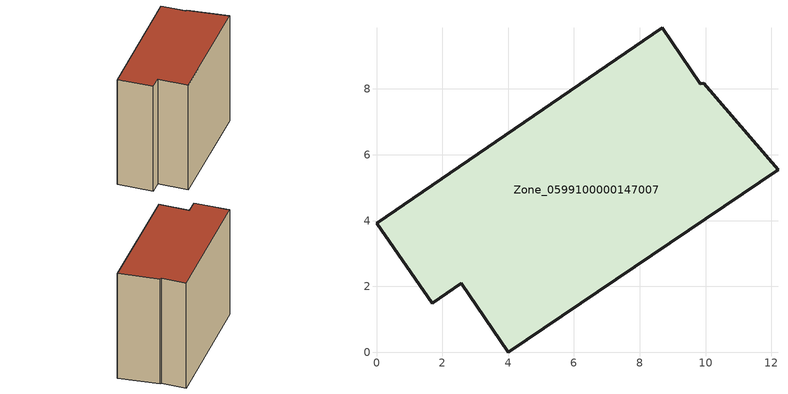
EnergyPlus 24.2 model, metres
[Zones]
Zone_0599100000147007
 floor ground (C_G): 12.2,5.55 4,0 2.57,2.09 1.69,1.49 0,3.92 8.68,9.86 9.84,8.16 9.95,8.17 z0
 wall outside (C_F): 8.68,9.86 0,3.92 1.69,1.49 2.57,2.09 4,0 12.2,5.55 9.95,8.17 9.84,8.16 8.68,9.86 z0:10.1
 roof outside (C_R): 4,0 12.2,5.55 9.95,8.17 9.84,8.16 8.68,9.86 0,3.92 1.69,1.49 2.57,2.09 z10.1
[BUILDING]
Pand.0599100000147007: North Axis=0; Terrain=City; Loads Convergence Tolerance Value=0.04; Temperature Convergence Tolerance Value=0.4; Solar Distribution=FullExterior; Maximum Number of Warmup Days=25; Minimum Number of Warmup Days=1
[Site:Location]
Rotterdam.The.Hague.AP_ZH_NLD Design_Conditions: Latitude=51.96; Longitude=4.45; Time Zone=1; Elevation=-4.5
[SITE:GROUNDTEMPERATURE:BUILDINGSURFACE]
18, 18, 18, 18, 18, 18, 18, 18, 18, 18, 18, 18
[MATERIAL] Thermal Absorptance=0.9; Solar Absorptance=0.7; Visible Absorptance=0.7
Name | Roughness | Thickness | Conductivity | Density | Specific Heat
G.TI.1946 | MediumSmooth | 0.15 | 1 | 540 | 1210
F.TI.1946 | Rough | 0.3 | 0.857143 | 1920 | 840
R.TI.1946 | MediumRough | 0.2 | 0.1 | 1500 | 1000
[CONSTRUCTION]
C_G: G.TI.1946
C_F: F.TI.1946
C_R: R.TI.1946
[ZONE]
Zone_0599100000147007: Type=1; Multiplier=1; Ceiling Height=Autocalculate; Volume=Autocalculate; Floor Area=autocalculate; Part of Total Floor Area=Yes
[ZONEINFILTRATION:DESIGNFLOWRATE]
Infil_Zone_0599100000147007: Zone or ZoneList or Space or SpaceList=Zone_0599100000147007; Schedule=AlwaysOn; Design Flow Rate Calculation Method=Flow/Area; Flow Rate per Floor Area=0.003; Constant Term Coefficient=1; Temperature Term Coefficient=0; Velocity Term Coefficient=0; Velocity Squared Term Coefficient=0
[HVACTEMPLATE:ZONE:IDEALLOADSAIRSYSTEM]
Zone_0599100000147007: Maximum Heating Supply Air Temperature=50; Minimum Cooling Supply Air Temperature=13; Maximum Heating Supply Air Humidity Ratio=0.0156; Minimum Cooling Supply Air Humidity Ratio=0.0077; Heating Limit=NoLimit; Cooling Limit=NoLimit; Dehumidification Control Type=ConstantSensibleHeatRatio; Cooling Sensible Heat Ratio=0.7; Dehumidification Setpoint=60; Humidification Control Type=None; Humidification Setpoint=30; Outdoor Air Method=None; Outdoor Air Flow Rate per Person=0.00944; Outdoor Air Flow Rate per Zone Floor Area=0; Outdoor Air Flow Rate per Zone=0; Demand Controlled Ventilation Type=None; Outdoor Air Economizer Type=NoEconomizer; Heat Recovery Type=None; Sensible Heat Recovery Effectiveness=0.7; Latent Heat Recovery Effectiveness=0.65
[ZONECONTROL:THERMOSTAT]
ThermostatControl_Zone_0599100000147007: Zone or ZoneList=Zone_0599100000147007; Control Type Schedule=DualSetpointControlType; Control 1=Thermostat_Zone_0599100000147007; Temperature Difference Between Cutout And Setpoint=0
[THERMOSTATSETPOINT:DUALSETPOINT]
Thermostat_Zone_0599100000147007: Heating Setpoint Temperature Schedule=HeatingSetpoint_Zone_0599100000147007; Cooling Setpoint Temperature Schedule=CoolingSetpoint_Zone_0599100000147007
[SCHEDULE:COMPACT]
HeatingSetpoint_Zone_0599100000147007: Through: 12/31, For: AllDays, Until: 24:00, 21
CoolingSetpoint_Zone_0599100000147007: Through: 12/31, For: AllDays, Until: 24:00, 24
DualSetpointControlType: Through: 12/31, For: AllDays, Until: 24:00, 4
AlwaysOn: Through: 12/31, For: AllDays, Until: 24:00, 1
